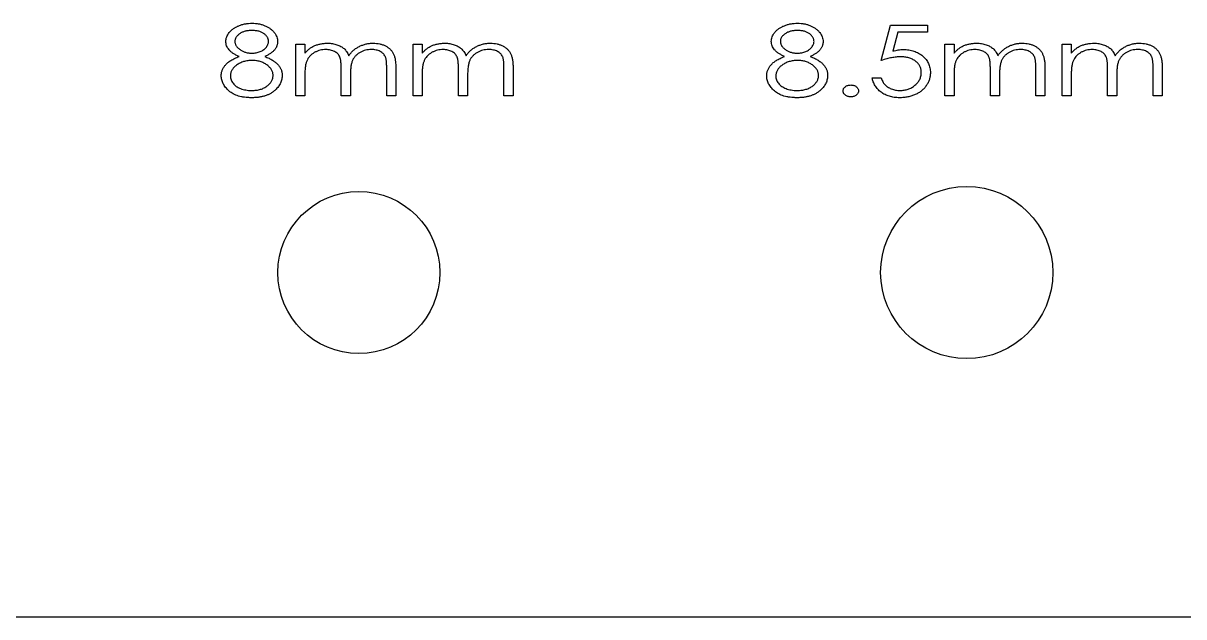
# Model space of a CAD drawing. Header units: millimetres. Extents: x 0 to 300, y -15 to 160.
# Drawn here: x 193.4 to 250.7, y 0 to 29.3 of the extents above; entities that cross this region are included whole.
import ezdxf

# ---------------------------------------------------------------- set-up
doc = ezdxf.new("R2010")
doc.units = ezdxf.units.MM

msp = doc.modelspace()

# ---------------------------------------------------------------- linework, layer by layer
at = {"color": 7, "linetype": 'Continuous', "lineweight": 25}
for p, q in [((235.782, 27.472), (236.23, 29.222)), ((236.23, 29.222), (238.07, 29.222)), ((238.07, 29.222), (238.07, 28.863)), ((236.595, 28.863), (236.357, 27.935)), ((238.07, 28.863), (236.595, 28.863)), ((206.884, 28.28), (207.333, 28.28)), ((206.884, 25.722), (206.884, 28.28)), ((207.333, 28.28), (207.333, 27.835)), ((212.673, 28.28), (213.121, 28.28)), ((212.673, 25.722), (212.673, 28.28)), ((213.121, 28.28), (213.121, 27.835)), ((238.923, 28.28), (239.371, 28.28)), ((238.923, 25.722), (238.923, 28.28)), ((239.371, 28.28), (239.371, 27.835)), ((244.711, 28.28), (245.16, 28.28)), ((244.711, 25.722), (244.711, 28.28)), ((245.16, 28.28), (245.16, 27.835)), ((209.128, 25.722), (209.128, 27.023)), ((211.371, 25.722), (211.371, 27.109)), ((211.82, 27.108), (211.82, 25.722)), ((214.916, 25.722), (214.916, 27.023)), ((217.16, 25.722), (217.16, 27.109)), ((217.608, 27.108), (217.608, 25.722)), ((241.166, 25.722), (241.166, 27.023)), ((243.41, 25.722), (243.41, 27.109)), ((243.858, 27.108), (243.858, 25.722)), ((246.955, 25.722), (246.955, 27.023)), ((249.198, 25.722), (249.198, 27.109)), ((249.647, 27.108), (249.647, 25.722)), ((207.333, 26.798), (207.333, 25.722)), ((209.576, 26.717), (209.576, 25.722)), ((213.121, 26.798), (213.121, 25.722)), ((215.365, 26.717), (215.365, 25.722)), ((235.333, 26.62), (235.782, 26.62)), ((239.371, 26.798), (239.371, 25.722)), ((241.615, 26.717), (241.615, 25.722)), ((245.16, 26.798), (245.16, 25.722)), ((247.403, 26.717), (247.403, 25.722)), ((207.333, 25.722), (206.884, 25.722)), ((209.576, 25.722), (209.128, 25.722)), ((211.82, 25.722), (211.371, 25.722)), ((213.121, 25.722), (212.673, 25.722)), ((215.365, 25.722), (214.916, 25.722)), ((217.608, 25.722), (217.16, 25.722)), ((239.371, 25.722), (238.923, 25.722)), ((241.615, 25.722), (241.166, 25.722)), ((243.858, 25.722), (243.41, 25.722)), ((245.16, 25.722), (244.711, 25.722)), ((247.403, 25.722), (246.955, 25.722)), ((249.647, 25.722), (249.198, 25.722)), ((0, 0), (300, 0))]:
    msp.add_line(p, q, dxfattribs=at)
for centre, radius in [((240, 17), 4.25), ((210, 17), 4)]:
    msp.add_circle(centre, radius, dxfattribs=at)
for points, knots in [([(203.429, 28.414), (203.431, 28.451), (203.435, 28.527), (203.47, 28.639), (203.524, 28.749), (203.6, 28.856), (203.693, 28.957), (203.805, 29.047), (203.932, 29.126), (204.075, 29.192), (204.228, 29.247), (204.39, 29.283), (204.557, 29.308), (204.671, 29.311), (204.729, 29.312)], [0, 0, 0, 0, 0.064459, 0.130489, 0.200527, 0.275882, 0.355569, 0.437639, 0.523204, 0.614202, 0.708277, 0.803632, 0.90021, 1, 1, 1, 1]), ([(204.729, 29.312), (204.785, 29.311), (204.896, 29.308), (205.058, 29.284), (205.214, 29.244), (205.363, 29.191), (205.501, 29.125), (205.624, 29.045), (205.732, 28.955), (205.822, 28.854), (205.895, 28.747), (205.948, 28.636), (205.98, 28.521), (205.985, 28.443), (205.987, 28.404)], [0, 0, 0, 0, 0.098501, 0.194171, 0.287643, 0.380502, 0.47035, 0.555757, 0.637228, 0.716493, 0.792111, 0.863643, 0.932072, 1, 1, 1, 1]), ([(230.352, 28.414), (230.354, 28.451), (230.358, 28.527), (230.393, 28.639), (230.447, 28.749), (230.523, 28.856), (230.616, 28.957), (230.728, 29.047), (230.855, 29.126), (230.998, 29.192), (231.151, 29.247), (231.313, 29.283), (231.48, 29.308), (231.594, 29.311), (231.652, 29.312)], [0, 0, 0, 0, 0.064459, 0.130489, 0.200527, 0.275882, 0.355569, 0.437639, 0.523204, 0.614202, 0.708277, 0.803632, 0.90021, 1, 1, 1, 1]), ([(231.652, 29.312), (231.708, 29.311), (231.819, 29.308), (231.982, 29.284), (232.138, 29.244), (232.286, 29.191), (232.424, 29.125), (232.547, 29.045), (232.655, 28.955), (232.745, 28.854), (232.818, 28.747), (232.871, 28.636), (232.904, 28.521), (232.908, 28.443), (232.91, 28.404)], [0, 0, 0, 0, 0.098501, 0.194171, 0.287643, 0.380502, 0.47035, 0.555757, 0.637228, 0.716493, 0.792111, 0.863643, 0.932072, 1, 1, 1, 1]), ([(204.706, 28.953), (204.677, 28.952), (204.62, 28.951), (204.536, 28.944), (204.456, 28.932), (204.379, 28.914), (204.307, 28.891), (204.238, 28.864), (204.173, 28.831), (204.113, 28.793), (204.058, 28.752), (204.01, 28.709), (203.969, 28.664), (203.936, 28.617), (203.91, 28.568), (203.891, 28.517), (203.879, 28.463), (203.878, 28.427), (203.878, 28.409)], [0, 0, 0, 0, 0.080213, 0.157444, 0.231466, 0.302566, 0.371935, 0.439584, 0.505844, 0.571518, 0.634758, 0.693347, 0.748315, 0.800806, 0.851588, 0.900685, 0.94987, 1, 1, 1, 1]), ([(205.538, 28.416), (205.537, 28.433), (205.536, 28.466), (205.526, 28.515), (205.508, 28.562), (205.485, 28.609), (205.455, 28.655), (205.418, 28.7), (205.374, 28.743), (205.325, 28.786), (205.269, 28.825), (205.206, 28.859), (205.137, 28.888), (205.063, 28.913), (204.982, 28.93), (204.895, 28.944), (204.803, 28.951), (204.739, 28.952), (204.706, 28.953)], [0, 0, 0, 0, 0.045641, 0.090789, 0.136426, 0.184318, 0.234294, 0.286676, 0.342902, 0.402926, 0.465545, 0.530694, 0.599065, 0.669837, 0.745442, 0.825251, 0.910189, 1, 1, 1, 1]), ([(231.629, 28.953), (231.6, 28.952), (231.543, 28.951), (231.459, 28.944), (231.379, 28.932), (231.302, 28.914), (231.23, 28.891), (231.161, 28.864), (231.096, 28.831), (231.036, 28.793), (230.981, 28.752), (230.933, 28.709), (230.892, 28.664), (230.859, 28.617), (230.833, 28.568), (230.814, 28.517), (230.803, 28.463), (230.801, 28.427), (230.801, 28.409)], [0, 0, 0, 0, 0.080213, 0.157444, 0.231466, 0.302566, 0.371935, 0.439584, 0.505844, 0.571518, 0.634758, 0.693347, 0.748315, 0.800806, 0.851588, 0.900685, 0.94987, 1, 1, 1, 1]), ([(232.461, 28.416), (232.46, 28.433), (232.459, 28.466), (232.449, 28.515), (232.431, 28.562), (232.408, 28.609), (232.378, 28.655), (232.341, 28.7), (232.297, 28.743), (232.248, 28.786), (232.192, 28.825), (232.129, 28.859), (232.06, 28.888), (231.986, 28.913), (231.905, 28.93), (231.818, 28.944), (231.726, 28.951), (231.662, 28.952), (231.629, 28.953)], [0, 0, 0, 0, 0.045641, 0.090789, 0.136426, 0.184318, 0.234294, 0.286676, 0.342902, 0.402926, 0.465545, 0.530694, 0.599065, 0.669837, 0.745442, 0.825251, 0.910189, 1, 1, 1, 1]), ([(204.082, 27.672), (204.056, 27.683), (204.004, 27.704), (203.93, 27.741), (203.861, 27.778), (203.797, 27.818), (203.738, 27.86), (203.684, 27.903), (203.636, 27.949), (203.579, 28.011), (203.519, 28.092), (203.467, 28.196), (203.435, 28.304), (203.431, 28.377), (203.429, 28.414)], [0, 0, 0, 0, 0.08195, 0.159867, 0.23514, 0.306814, 0.374787, 0.440775, 0.504049, 0.565473, 0.681635, 0.790592, 0.895391, 1, 1, 1, 1]), ([(203.878, 28.409), (203.879, 28.391), (203.88, 28.354), (203.893, 28.301), (203.913, 28.249), (203.94, 28.198), (203.977, 28.149), (204.02, 28.1), (204.072, 28.054), (204.131, 28.009), (204.195, 27.967), (204.262, 27.93), (204.333, 27.901), (204.405, 27.875), (204.48, 27.855), (204.558, 27.841), (204.639, 27.833), (204.694, 27.832), (204.721, 27.831)], [0, 0, 0, 0, 0.049048, 0.097263, 0.146868, 0.198207, 0.252507, 0.310666, 0.372367, 0.439456, 0.508319, 0.57677, 0.645017, 0.713425, 0.78277, 0.853483, 0.925976, 1, 1, 1, 1]), ([(204.721, 27.831), (204.757, 27.832), (204.827, 27.834), (204.931, 27.85), (205.032, 27.875), (205.129, 27.91), (205.22, 27.953), (205.301, 28.005), (205.371, 28.065), (205.431, 28.131), (205.477, 28.202), (205.513, 28.272), (205.533, 28.344), (205.536, 28.392), (205.538, 28.416)], [0, 0, 0, 0, 0.09665, 0.191689, 0.285354, 0.379183, 0.470941, 0.557803, 0.640272, 0.721241, 0.798227, 0.86896, 0.935533, 1, 1, 1, 1]), ([(205.987, 28.404), (205.986, 28.385), (205.985, 28.347), (205.978, 28.29), (205.965, 28.236), (205.947, 28.183), (205.925, 28.131), (205.897, 28.081), (205.865, 28.033), (205.828, 27.987), (205.785, 27.942), (205.738, 27.898), (205.686, 27.856), (205.628, 27.817), (205.567, 27.777), (205.5, 27.741), (205.427, 27.705), (205.377, 27.683), (205.351, 27.672)], [0, 0, 0, 0, 0.055787, 0.110573, 0.164969, 0.21869, 0.272852, 0.327898, 0.38425, 0.441769, 0.501382, 0.563412, 0.627724, 0.695585, 0.766464, 0.84098, 0.918171, 1, 1, 1, 1]), ([(207.333, 27.835), (207.369, 27.874), (207.44, 27.95), (207.553, 28.049), (207.667, 28.131), (207.747, 28.174), (207.786, 28.195)], [0, 0, 0, 0, 0.275334, 0.531598, 0.772747, 1, 1, 1, 1]), ([(207.786, 28.195), (207.839, 28.215), (207.947, 28.255), (208.114, 28.295), (208.286, 28.32), (208.401, 28.323), (208.46, 28.325)], [0, 0, 0, 0, 0.248666, 0.497511, 0.746763, 1, 1, 1, 1]), ([(208.46, 28.325), (208.499, 28.324), (208.577, 28.322), (208.692, 28.308), (208.804, 28.285), (208.912, 28.253), (209.013, 28.213), (209.107, 28.168), (209.19, 28.116), (209.265, 28.057), (209.332, 27.988), (209.393, 27.906), (209.45, 27.813), (209.482, 27.743), (209.499, 27.707)], [0, 0, 0, 0, 0.091495, 0.181331, 0.269692, 0.35767, 0.442954, 0.523017, 0.598806, 0.67121, 0.744319, 0.822785, 0.90752, 1, 1, 1, 1]), ([(209.499, 27.707), (209.517, 27.732), (209.552, 27.781), (209.61, 27.85), (209.671, 27.914), (209.735, 27.974), (209.802, 28.03), (209.873, 28.08), (209.947, 28.127), (210.025, 28.168), (210.104, 28.205), (210.186, 28.236), (210.269, 28.264), (210.353, 28.287), (210.439, 28.303), (210.527, 28.316), (210.616, 28.323), (210.676, 28.324), (210.706, 28.325)], [0, 0, 0, 0, 0.064963, 0.128426, 0.191314, 0.253159, 0.314906, 0.376509, 0.438526, 0.50052, 0.562959, 0.624754, 0.686477, 0.748159, 0.810399, 0.87263, 0.935901, 1, 1, 1, 1]), ([(210.706, 28.325), (210.761, 28.323), (210.868, 28.32), (211.025, 28.296), (211.171, 28.253), (211.285, 28.205), (211.369, 28.158), (211.428, 28.12), (211.483, 28.078), (211.534, 28.033), (211.58, 27.985), (211.622, 27.934), (211.66, 27.879), (211.694, 27.82), (211.724, 27.756), (211.75, 27.685), (211.772, 27.607), (211.79, 27.522), (211.804, 27.429), (211.813, 27.328), (211.819, 27.22), (211.82, 27.146), (211.82, 27.108)], [0, 0, 0, 0, 0.087023, 0.170139, 0.24949, 0.327188, 0.365264, 0.402195, 0.438365, 0.473992, 0.509038, 0.543984, 0.579069, 0.614529, 0.651259, 0.69104, 0.733662, 0.779794, 0.829169, 0.882307, 0.939338, 1, 1, 1, 1]), ([(213.121, 27.835), (213.158, 27.874), (213.228, 27.95), (213.341, 28.049), (213.455, 28.131), (213.535, 28.174), (213.574, 28.195)], [0, 0, 0, 0, 0.275334, 0.531598, 0.772747, 1, 1, 1, 1]), ([(213.574, 28.195), (213.628, 28.215), (213.735, 28.255), (213.903, 28.295), (214.074, 28.32), (214.19, 28.323), (214.248, 28.325)], [0, 0, 0, 0, 0.248666, 0.497511, 0.746763, 1, 1, 1, 1]), ([(214.248, 28.325), (214.287, 28.324), (214.365, 28.322), (214.48, 28.308), (214.592, 28.285), (214.7, 28.253), (214.802, 28.213), (214.895, 28.168), (214.978, 28.116), (215.053, 28.057), (215.121, 27.988), (215.181, 27.906), (215.239, 27.813), (215.271, 27.743), (215.287, 27.707)], [0, 0, 0, 0, 0.091495, 0.181331, 0.269692, 0.35767, 0.442954, 0.523017, 0.598806, 0.67121, 0.744319, 0.822785, 0.90752, 1, 1, 1, 1]), ([(215.287, 27.707), (215.305, 27.732), (215.34, 27.781), (215.398, 27.85), (215.459, 27.914), (215.523, 27.974), (215.591, 28.03), (215.662, 28.08), (215.736, 28.127), (215.813, 28.168), (215.893, 28.205), (215.975, 28.236), (216.057, 28.264), (216.142, 28.287), (216.228, 28.303), (216.315, 28.316), (216.404, 28.323), (216.464, 28.324), (216.494, 28.325)], [0, 0, 0, 0, 0.064963, 0.128426, 0.191314, 0.253159, 0.314906, 0.376509, 0.438526, 0.50052, 0.562959, 0.624754, 0.686477, 0.748159, 0.810399, 0.87263, 0.935901, 1, 1, 1, 1]), ([(216.494, 28.325), (216.549, 28.323), (216.657, 28.32), (216.813, 28.296), (216.959, 28.253), (217.073, 28.205), (217.157, 28.158), (217.217, 28.12), (217.272, 28.078), (217.322, 28.033), (217.369, 27.985), (217.411, 27.934), (217.449, 27.879), (217.483, 27.82), (217.513, 27.756), (217.539, 27.685), (217.56, 27.607), (217.578, 27.522), (217.592, 27.429), (217.602, 27.328), (217.607, 27.22), (217.608, 27.146), (217.608, 27.108)], [0, 0, 0, 0, 0.0870232, 0.1701395, 0.2494902, 0.3271878, 0.3652641, 0.4021953, 0.4383649, 0.4739917, 0.5090378, 0.5439842, 0.5790694, 0.6145287, 0.6512593, 0.6910396, 0.7336616, 0.779794, 0.8291687, 0.8823072, 0.9393378, 1, 1, 1, 1]), ([(231.005, 27.672), (230.979, 27.683), (230.927, 27.704), (230.853, 27.741), (230.784, 27.778), (230.72, 27.818), (230.661, 27.86), (230.607, 27.903), (230.559, 27.949), (230.502, 28.011), (230.442, 28.092), (230.39, 28.196), (230.358, 28.304), (230.354, 28.377), (230.352, 28.414)], [0, 0, 0, 0, 0.08195, 0.159867, 0.23514, 0.306814, 0.374787, 0.440775, 0.504049, 0.565473, 0.681635, 0.790592, 0.895391, 1, 1, 1, 1]), ([(230.801, 28.409), (230.802, 28.391), (230.803, 28.354), (230.816, 28.301), (230.836, 28.249), (230.863, 28.198), (230.9, 28.149), (230.943, 28.1), (230.995, 28.054), (231.054, 28.009), (231.118, 27.967), (231.185, 27.93), (231.256, 27.901), (231.328, 27.875), (231.403, 27.855), (231.481, 27.841), (231.562, 27.833), (231.617, 27.832), (231.644, 27.831)], [0, 0, 0, 0, 0.049048, 0.097263, 0.146868, 0.198207, 0.252507, 0.310666, 0.372367, 0.439456, 0.508319, 0.57677, 0.645017, 0.713425, 0.78277, 0.853483, 0.925976, 1, 1, 1, 1]), ([(231.644, 27.831), (231.68, 27.832), (231.75, 27.834), (231.854, 27.85), (231.955, 27.875), (232.052, 27.91), (232.143, 27.953), (232.224, 28.005), (232.294, 28.065), (232.354, 28.131), (232.4, 28.202), (232.436, 28.272), (232.456, 28.344), (232.46, 28.392), (232.461, 28.416)], [0, 0, 0, 0, 0.09665, 0.191689, 0.285354, 0.379183, 0.470941, 0.557803, 0.640272, 0.721241, 0.798227, 0.86896, 0.935533, 1, 1, 1, 1]), ([(232.91, 28.404), (232.909, 28.385), (232.908, 28.347), (232.901, 28.29), (232.888, 28.236), (232.871, 28.183), (232.848, 28.131), (232.82, 28.081), (232.788, 28.033), (232.751, 27.987), (232.708, 27.942), (232.661, 27.898), (232.609, 27.856), (232.551, 27.817), (232.49, 27.777), (232.423, 27.741), (232.35, 27.705), (232.3, 27.683), (232.275, 27.672)], [0, 0, 0, 0, 0.055787, 0.110573, 0.164969, 0.21869, 0.272852, 0.327898, 0.38425, 0.441769, 0.501382, 0.563412, 0.627724, 0.695585, 0.766464, 0.84098, 0.918171, 1, 1, 1, 1]), ([(239.371, 27.835), (239.408, 27.874), (239.478, 27.95), (239.591, 28.049), (239.705, 28.131), (239.785, 28.174), (239.824, 28.195)], [0, 0, 0, 0, 0.275334, 0.531598, 0.772747, 1, 1, 1, 1]), ([(239.824, 28.195), (239.878, 28.215), (239.985, 28.255), (240.153, 28.295), (240.324, 28.32), (240.44, 28.323), (240.498, 28.325)], [0, 0, 0, 0, 0.248666, 0.497511, 0.746763, 1, 1, 1, 1]), ([(240.498, 28.325), (240.537, 28.324), (240.615, 28.322), (240.73, 28.308), (240.842, 28.285), (240.95, 28.253), (241.052, 28.213), (241.145, 28.168), (241.228, 28.116), (241.303, 28.057), (241.371, 27.988), (241.431, 27.906), (241.489, 27.813), (241.521, 27.743), (241.537, 27.707)], [0, 0, 0, 0, 0.091495, 0.181331, 0.269692, 0.35767, 0.442954, 0.523017, 0.598806, 0.67121, 0.744319, 0.822785, 0.90752, 1, 1, 1, 1]), ([(241.537, 27.707), (241.555, 27.732), (241.59, 27.781), (241.648, 27.85), (241.709, 27.914), (241.773, 27.974), (241.841, 28.03), (241.912, 28.08), (241.986, 28.127), (242.063, 28.168), (242.143, 28.205), (242.225, 28.236), (242.307, 28.264), (242.392, 28.287), (242.478, 28.303), (242.565, 28.316), (242.654, 28.323), (242.714, 28.324), (242.744, 28.325)], [0, 0, 0, 0, 0.064963, 0.128426, 0.191314, 0.253159, 0.314906, 0.376509, 0.438526, 0.50052, 0.562959, 0.624754, 0.686477, 0.748159, 0.810399, 0.87263, 0.935901, 1, 1, 1, 1]), ([(242.744, 28.325), (242.799, 28.323), (242.907, 28.32), (243.063, 28.296), (243.209, 28.253), (243.323, 28.205), (243.407, 28.158), (243.467, 28.12), (243.522, 28.078), (243.572, 28.033), (243.619, 27.985), (243.661, 27.934), (243.699, 27.879), (243.733, 27.82), (243.763, 27.756), (243.789, 27.685), (243.81, 27.607), (243.828, 27.522), (243.842, 27.429), (243.852, 27.328), (243.857, 27.22), (243.858, 27.146), (243.858, 27.108)], [0, 0, 0, 0, 0.087023, 0.170139, 0.24949, 0.327188, 0.365264, 0.402195, 0.438365, 0.473992, 0.509038, 0.543984, 0.579069, 0.614529, 0.651259, 0.69104, 0.733662, 0.779794, 0.829169, 0.882307, 0.939338, 1, 1, 1, 1]), ([(245.16, 27.835), (245.196, 27.874), (245.267, 27.95), (245.38, 28.049), (245.494, 28.131), (245.574, 28.174), (245.613, 28.195)], [0, 0, 0, 0, 0.275334, 0.531598, 0.772747, 1, 1, 1, 1]), ([(245.613, 28.195), (245.666, 28.215), (245.774, 28.255), (245.941, 28.295), (246.113, 28.32), (246.228, 28.323), (246.286, 28.325)], [0, 0, 0, 0, 0.248666, 0.497511, 0.746763, 1, 1, 1, 1]), ([(246.286, 28.325), (246.326, 28.324), (246.404, 28.322), (246.519, 28.308), (246.631, 28.285), (246.739, 28.253), (246.84, 28.213), (246.934, 28.168), (247.017, 28.116), (247.091, 28.057), (247.159, 27.988), (247.22, 27.906), (247.277, 27.813), (247.309, 27.743), (247.326, 27.707)], [0, 0, 0, 0, 0.0914947, 0.1813305, 0.2696925, 0.3576699, 0.4429541, 0.5230166, 0.5988065, 0.6712097, 0.7443191, 0.8227847, 0.9075203, 1, 1, 1, 1]), ([(247.326, 27.707), (247.343, 27.732), (247.379, 27.781), (247.437, 27.85), (247.498, 27.914), (247.562, 27.974), (247.629, 28.03), (247.7, 28.08), (247.774, 28.127), (247.852, 28.168), (247.931, 28.205), (248.013, 28.236), (248.096, 28.264), (248.18, 28.287), (248.266, 28.303), (248.354, 28.316), (248.443, 28.323), (248.503, 28.324), (248.533, 28.325)], [0, 0, 0, 0, 0.064963, 0.128426, 0.191314, 0.253159, 0.314906, 0.376509, 0.438526, 0.50052, 0.562959, 0.624754, 0.686477, 0.748159, 0.810399, 0.87263, 0.935901, 1, 1, 1, 1]), ([(248.533, 28.325), (248.588, 28.323), (248.695, 28.32), (248.852, 28.296), (248.998, 28.253), (249.112, 28.205), (249.196, 28.158), (249.255, 28.12), (249.31, 28.078), (249.36, 28.033), (249.407, 27.985), (249.449, 27.934), (249.487, 27.879), (249.521, 27.82), (249.551, 27.756), (249.577, 27.685), (249.598, 27.607), (249.617, 27.522), (249.631, 27.429), (249.64, 27.328), (249.646, 27.22), (249.646, 27.146), (249.647, 27.108)], [0, 0, 0, 0, 0.0870232, 0.1701395, 0.2494902, 0.3271878, 0.3652641, 0.4021953, 0.4383649, 0.4739917, 0.5090378, 0.5439842, 0.5790694, 0.6145287, 0.6512593, 0.6910396, 0.7336616, 0.779794, 0.8291687, 0.8823072, 0.9393378, 1, 1, 1, 1]), ([(203.205, 26.713), (203.205, 26.738), (203.207, 26.786), (203.216, 26.858), (203.232, 26.928), (203.256, 26.996), (203.284, 27.062), (203.32, 27.127), (203.362, 27.189), (203.411, 27.249), (203.466, 27.309), (203.531, 27.366), (203.603, 27.421), (203.683, 27.475), (203.771, 27.528), (203.868, 27.578), (203.972, 27.627), (204.045, 27.657), (204.082, 27.672)], [0, 0, 0, 0, 0.053113, 0.105067, 0.15642, 0.208189, 0.260005, 0.312468, 0.366701, 0.422411, 0.480674, 0.542229, 0.607816, 0.677325, 0.750979, 0.829177, 0.912356, 1, 1, 1, 1]), ([(205.351, 27.672), (205.388, 27.657), (205.459, 27.628), (205.56, 27.581), (205.653, 27.532), (205.74, 27.483), (205.818, 27.43), (205.888, 27.377), (205.951, 27.322), (206.006, 27.265), (206.054, 27.206), (206.097, 27.146), (206.132, 27.083), (206.161, 27.019), (206.183, 26.952), (206.2, 26.884), (206.209, 26.813), (206.21, 26.766), (206.211, 26.742)], [0, 0, 0, 0, 0.087158, 0.169989, 0.247927, 0.321124, 0.390303, 0.456163, 0.517531, 0.575843, 0.631484, 0.685861, 0.738797, 0.790555, 0.842538, 0.894233, 0.946525, 1, 1, 1, 1]), ([(208.368, 28.011), (208.32, 28.009), (208.226, 28.006), (208.087, 27.979), (207.952, 27.936), (207.825, 27.877), (207.708, 27.804), (207.606, 27.717), (207.519, 27.618), (207.461, 27.525), (207.424, 27.443), (207.399, 27.374), (207.378, 27.296), (207.362, 27.212), (207.348, 27.119), (207.34, 27.019), (207.334, 26.911), (207.333, 26.837), (207.333, 26.798)], [0, 0, 0, 0, 0.078369, 0.155618, 0.232522, 0.310283, 0.386838, 0.459822, 0.530844, 0.602169, 0.639422, 0.679526, 0.723466, 0.771006, 0.82202, 0.877357, 0.936401, 1, 1, 1, 1]), ([(209.128, 27.023), (209.127, 27.06), (209.126, 27.13), (209.125, 27.231), (209.117, 27.323), (209.111, 27.406), (209.1, 27.48), (209.089, 27.544), (209.073, 27.599), (209.051, 27.661), (209.013, 27.728), (208.956, 27.799), (208.884, 27.861), (208.799, 27.914), (208.704, 27.957), (208.6, 27.989), (208.486, 28.007), (208.408, 28.009), (208.368, 28.011)], [0, 0, 0, 0, 0.0757399, 0.1457118, 0.2090526, 0.2662204, 0.3173846, 0.3620406, 0.4015988, 0.4350226, 0.4967749, 0.5588523, 0.6234715, 0.69199, 0.7640894, 0.8382475, 0.916917, 1, 1, 1, 1]), ([(210.613, 28.011), (210.564, 28.009), (210.466, 28.006), (210.324, 27.978), (210.187, 27.935), (210.08, 27.884), (209.999, 27.835), (209.942, 27.796), (209.891, 27.753), (209.841, 27.708), (209.798, 27.659), (209.758, 27.608), (209.723, 27.554), (209.69, 27.496), (209.663, 27.432), (209.64, 27.358), (209.62, 27.275), (209.604, 27.183), (209.592, 27.08), (209.582, 26.968), (209.578, 26.846), (209.577, 26.761), (209.576, 26.717)], [0, 0, 0, 0, 0.077845, 0.153555, 0.228222, 0.303349, 0.340367, 0.376638, 0.411962, 0.446627, 0.480796, 0.51491, 0.548727, 0.582858, 0.618987, 0.659177, 0.703934, 0.753287, 0.807472, 0.866601, 0.930743, 1, 1, 1, 1]), ([(211.371, 27.109), (211.371, 27.142), (211.37, 27.205), (211.367, 27.295), (211.361, 27.377), (211.354, 27.451), (211.344, 27.518), (211.33, 27.576), (211.316, 27.627), (211.293, 27.683), (211.255, 27.746), (211.197, 27.812), (211.125, 27.87), (211.042, 27.92), (210.948, 27.961), (210.844, 27.99), (210.732, 28.008), (210.654, 28.01), (210.613, 28.011)], [0, 0, 0, 0, 0.071452, 0.137333, 0.19718, 0.251565, 0.300142, 0.343594, 0.381868, 0.415039, 0.476828, 0.540485, 0.60648, 0.677459, 0.751973, 0.829992, 0.91213, 1, 1, 1, 1]), ([(214.156, 28.011), (214.109, 28.009), (214.014, 28.006), (213.875, 27.979), (213.741, 27.936), (213.613, 27.877), (213.496, 27.804), (213.394, 27.717), (213.308, 27.618), (213.249, 27.525), (213.212, 27.443), (213.188, 27.374), (213.167, 27.296), (213.15, 27.212), (213.137, 27.119), (213.128, 27.019), (213.122, 26.911), (213.122, 26.837), (213.121, 26.798)], [0, 0, 0, 0, 0.078369, 0.155618, 0.232522, 0.310283, 0.386838, 0.459822, 0.530844, 0.602169, 0.639422, 0.679526, 0.723466, 0.771006, 0.82202, 0.877357, 0.936401, 1, 1, 1, 1]), ([(214.916, 27.023), (214.916, 27.06), (214.915, 27.13), (214.913, 27.231), (214.906, 27.323), (214.899, 27.406), (214.888, 27.48), (214.877, 27.544), (214.862, 27.599), (214.84, 27.661), (214.802, 27.728), (214.744, 27.799), (214.672, 27.861), (214.588, 27.914), (214.493, 27.957), (214.388, 27.989), (214.275, 28.007), (214.196, 28.009), (214.156, 28.011)], [0, 0, 0, 0, 0.07574, 0.145712, 0.209053, 0.26622, 0.317385, 0.362041, 0.401599, 0.435023, 0.496775, 0.558852, 0.623472, 0.69199, 0.764089, 0.838247, 0.916917, 1, 1, 1, 1]), ([(216.402, 28.011), (216.352, 28.009), (216.255, 28.006), (216.112, 27.978), (215.975, 27.935), (215.868, 27.884), (215.788, 27.835), (215.731, 27.796), (215.679, 27.753), (215.63, 27.708), (215.587, 27.659), (215.546, 27.608), (215.512, 27.554), (215.479, 27.496), (215.451, 27.432), (215.429, 27.358), (215.408, 27.275), (215.392, 27.183), (215.38, 27.08), (215.371, 26.968), (215.366, 26.846), (215.365, 26.761), (215.365, 26.717)], [0, 0, 0, 0, 0.077845, 0.153555, 0.228222, 0.303349, 0.340367, 0.376638, 0.411962, 0.446627, 0.480796, 0.51491, 0.548727, 0.582858, 0.618987, 0.659177, 0.703934, 0.753287, 0.807472, 0.866601, 0.930743, 1, 1, 1, 1]), ([(217.16, 27.109), (217.159, 27.142), (217.159, 27.205), (217.155, 27.295), (217.15, 27.377), (217.142, 27.451), (217.132, 27.518), (217.119, 27.576), (217.105, 27.627), (217.081, 27.683), (217.044, 27.746), (216.985, 27.812), (216.914, 27.87), (216.831, 27.92), (216.736, 27.961), (216.633, 27.99), (216.52, 28.008), (216.442, 28.01), (216.402, 28.011)], [0, 0, 0, 0, 0.071452, 0.137333, 0.19718, 0.251565, 0.300142, 0.343594, 0.381868, 0.415039, 0.476828, 0.540485, 0.60648, 0.677459, 0.751973, 0.829992, 0.91213, 1, 1, 1, 1]), ([(230.128, 26.713), (230.128, 26.738), (230.13, 26.786), (230.139, 26.858), (230.155, 26.928), (230.179, 26.996), (230.207, 27.062), (230.243, 27.127), (230.285, 27.189), (230.334, 27.249), (230.389, 27.309), (230.454, 27.366), (230.526, 27.421), (230.606, 27.475), (230.694, 27.528), (230.791, 27.578), (230.895, 27.627), (230.968, 27.657), (231.005, 27.672)], [0, 0, 0, 0, 0.053113, 0.105067, 0.15642, 0.208189, 0.260005, 0.312468, 0.366701, 0.422411, 0.480674, 0.542229, 0.607816, 0.677325, 0.750979, 0.829177, 0.912356, 1, 1, 1, 1]), ([(232.275, 27.672), (232.311, 27.657), (232.382, 27.628), (232.483, 27.581), (232.577, 27.532), (232.663, 27.483), (232.741, 27.43), (232.811, 27.377), (232.875, 27.322), (232.929, 27.265), (232.977, 27.206), (233.02, 27.146), (233.055, 27.083), (233.084, 27.019), (233.106, 26.952), (233.123, 26.884), (233.132, 26.813), (233.133, 26.766), (233.134, 26.742)], [0, 0, 0, 0, 0.087158, 0.169989, 0.247927, 0.321124, 0.390303, 0.456163, 0.517531, 0.575843, 0.631484, 0.685861, 0.738797, 0.790555, 0.842538, 0.894233, 0.946525, 1, 1, 1, 1]), ([(236.724, 27.652), (236.691, 27.651), (236.622, 27.65), (236.517, 27.641), (236.407, 27.627), (236.292, 27.607), (236.171, 27.582), (236.046, 27.551), (235.915, 27.514), (235.827, 27.487), (235.782, 27.472)], [0, 0, 0, 0, 0.103432, 0.212996, 0.328232, 0.449369, 0.577316, 0.711527, 0.852147, 1, 1, 1, 1]), ([(236.357, 27.935), (236.402, 27.947), (236.49, 27.969), (236.62, 27.993), (236.742, 28.008), (236.822, 28.01), (236.861, 28.011)], [0, 0, 0, 0, 0.274191, 0.532566, 0.773149, 1, 1, 1, 1]), ([(237.756, 26.879), (237.755, 26.907), (237.754, 26.962), (237.74, 27.043), (237.718, 27.119), (237.687, 27.191), (237.647, 27.26), (237.598, 27.324), (237.541, 27.384), (237.475, 27.439), (237.402, 27.489), (237.323, 27.533), (237.237, 27.569), (237.146, 27.601), (237.048, 27.623), (236.945, 27.64), (236.836, 27.65), (236.762, 27.651), (236.724, 27.652)], [0, 0, 0, 0, 0.0583273, 0.1144325, 0.1689787, 0.2229057, 0.2775231, 0.3329628, 0.3899618, 0.44957, 0.5109757, 0.5735466, 0.6379275, 0.7040937, 0.7729753, 0.8452819, 0.9208337, 1, 1, 1, 1]), ([(236.861, 28.011), (236.908, 28.01), (237.002, 28.008), (237.139, 27.992), (237.269, 27.967), (237.394, 27.932), (237.512, 27.887), (237.623, 27.832), (237.728, 27.766), (237.825, 27.691), (237.914, 27.608), (237.992, 27.519), (238.057, 27.424), (238.112, 27.324), (238.154, 27.217), (238.183, 27.105), (238.202, 26.987), (238.204, 26.907), (238.205, 26.866)], [0, 0, 0, 0, 0.072428, 0.142059, 0.208935, 0.274198, 0.337657, 0.400338, 0.462661, 0.525401, 0.587156, 0.646505, 0.704674, 0.761991, 0.819515, 0.877869, 0.93784, 1, 1, 1, 1]), ([(240.406, 28.011), (240.359, 28.009), (240.264, 28.006), (240.125, 27.979), (239.991, 27.936), (239.863, 27.877), (239.746, 27.804), (239.644, 27.717), (239.558, 27.618), (239.499, 27.525), (239.462, 27.443), (239.438, 27.374), (239.417, 27.296), (239.4, 27.212), (239.387, 27.119), (239.378, 27.019), (239.372, 26.911), (239.372, 26.837), (239.371, 26.798)], [0, 0, 0, 0, 0.078369, 0.155618, 0.232522, 0.310283, 0.386838, 0.459822, 0.530844, 0.602169, 0.639422, 0.679526, 0.723466, 0.771006, 0.82202, 0.877357, 0.936401, 1, 1, 1, 1]), ([(241.166, 27.023), (241.166, 27.06), (241.165, 27.13), (241.163, 27.231), (241.156, 27.323), (241.149, 27.406), (241.138, 27.48), (241.127, 27.544), (241.112, 27.599), (241.09, 27.661), (241.052, 27.728), (240.994, 27.799), (240.922, 27.861), (240.838, 27.914), (240.743, 27.957), (240.638, 27.989), (240.525, 28.007), (240.446, 28.009), (240.406, 28.011)], [0, 0, 0, 0, 0.07574, 0.145712, 0.209053, 0.26622, 0.317385, 0.362041, 0.401599, 0.435023, 0.496775, 0.558852, 0.623472, 0.69199, 0.764089, 0.838247, 0.916917, 1, 1, 1, 1]), ([(242.652, 28.011), (242.602, 28.009), (242.505, 28.006), (242.362, 27.978), (242.225, 27.935), (242.118, 27.884), (242.038, 27.835), (241.981, 27.796), (241.929, 27.753), (241.88, 27.708), (241.837, 27.659), (241.796, 27.608), (241.762, 27.554), (241.729, 27.496), (241.701, 27.432), (241.679, 27.358), (241.658, 27.275), (241.642, 27.183), (241.63, 27.08), (241.621, 26.968), (241.616, 26.846), (241.615, 26.761), (241.615, 26.717)], [0, 0, 0, 0, 0.0778452, 0.1535548, 0.2282223, 0.3033491, 0.3403667, 0.3766383, 0.4119624, 0.4466274, 0.4807957, 0.5149104, 0.5487274, 0.582858, 0.6189872, 0.6591767, 0.703934, 0.7532874, 0.8074721, 0.8666005, 0.9307434, 1, 1, 1, 1]), ([(243.41, 27.109), (243.409, 27.142), (243.409, 27.205), (243.405, 27.295), (243.4, 27.377), (243.392, 27.451), (243.382, 27.518), (243.369, 27.576), (243.355, 27.627), (243.331, 27.683), (243.294, 27.746), (243.235, 27.812), (243.164, 27.87), (243.081, 27.92), (242.986, 27.961), (242.883, 27.99), (242.77, 28.008), (242.692, 28.01), (242.652, 28.011)], [0, 0, 0, 0, 0.071452, 0.137333, 0.19718, 0.251565, 0.300142, 0.343594, 0.381868, 0.415039, 0.476828, 0.540485, 0.60648, 0.677459, 0.751973, 0.829992, 0.91213, 1, 1, 1, 1]), ([(246.195, 28.011), (246.147, 28.009), (246.053, 28.006), (245.914, 27.979), (245.779, 27.936), (245.652, 27.877), (245.535, 27.804), (245.432, 27.717), (245.346, 27.618), (245.288, 27.525), (245.251, 27.443), (245.226, 27.374), (245.205, 27.296), (245.189, 27.212), (245.175, 27.119), (245.167, 27.019), (245.161, 26.911), (245.16, 26.837), (245.16, 26.798)], [0, 0, 0, 0, 0.078369, 0.155618, 0.232522, 0.310283, 0.386838, 0.459822, 0.530844, 0.602169, 0.639422, 0.679526, 0.723466, 0.771006, 0.82202, 0.877357, 0.936401, 1, 1, 1, 1]), ([(246.955, 27.023), (246.954, 27.06), (246.953, 27.13), (246.952, 27.231), (246.944, 27.323), (246.938, 27.406), (246.927, 27.48), (246.916, 27.544), (246.9, 27.599), (246.878, 27.661), (246.84, 27.728), (246.783, 27.799), (246.711, 27.861), (246.626, 27.914), (246.531, 27.957), (246.427, 27.989), (246.313, 28.007), (246.235, 28.009), (246.195, 28.011)], [0, 0, 0, 0, 0.07574, 0.145712, 0.209053, 0.26622, 0.317385, 0.362041, 0.401599, 0.435023, 0.496775, 0.558852, 0.623472, 0.69199, 0.764089, 0.838247, 0.916917, 1, 1, 1, 1]), ([(248.44, 28.011), (248.391, 28.009), (248.293, 28.006), (248.151, 27.978), (248.014, 27.935), (247.907, 27.884), (247.826, 27.835), (247.769, 27.796), (247.718, 27.753), (247.668, 27.708), (247.625, 27.659), (247.585, 27.608), (247.55, 27.554), (247.517, 27.496), (247.489, 27.432), (247.467, 27.358), (247.446, 27.275), (247.431, 27.183), (247.418, 27.08), (247.409, 26.968), (247.405, 26.846), (247.404, 26.761), (247.403, 26.717)], [0, 0, 0, 0, 0.077845, 0.153555, 0.228222, 0.303349, 0.340367, 0.376638, 0.411962, 0.446627, 0.480796, 0.51491, 0.548727, 0.582858, 0.618987, 0.659177, 0.703934, 0.753287, 0.807472, 0.866601, 0.930743, 1, 1, 1, 1]), ([(249.198, 27.109), (249.198, 27.142), (249.197, 27.205), (249.194, 27.295), (249.188, 27.377), (249.181, 27.451), (249.171, 27.518), (249.157, 27.576), (249.143, 27.627), (249.119, 27.683), (249.082, 27.746), (249.024, 27.812), (248.952, 27.87), (248.869, 27.92), (248.775, 27.961), (248.671, 27.99), (248.558, 28.008), (248.481, 28.01), (248.44, 28.011)], [0, 0, 0, 0, 0.0714522, 0.1373331, 0.19718, 0.2515646, 0.3001416, 0.3435939, 0.381868, 0.4150388, 0.4768277, 0.540485, 0.6064804, 0.6774591, 0.7519729, 0.829992, 0.9121299, 1, 1, 1, 1]), ([(204.73, 27.472), (204.693, 27.472), (204.619, 27.471), (204.512, 27.459), (204.409, 27.442), (204.31, 27.416), (204.216, 27.383), (204.127, 27.343), (204.042, 27.296), (203.963, 27.242), (203.891, 27.185), (203.828, 27.123), (203.774, 27.059), (203.73, 26.993), (203.695, 26.924), (203.672, 26.852), (203.656, 26.778), (203.654, 26.728), (203.653, 26.702)], [0, 0, 0, 0, 0.076829, 0.150662, 0.221754, 0.291132, 0.359287, 0.426098, 0.49206, 0.558086, 0.622248, 0.681982, 0.738885, 0.79293, 0.845517, 0.896664, 0.948057, 1, 1, 1, 1]), ([(205.762, 26.735), (205.761, 26.759), (205.759, 26.807), (205.745, 26.876), (205.721, 26.944), (205.687, 27.01), (205.645, 27.073), (205.592, 27.134), (205.53, 27.193), (205.46, 27.25), (205.383, 27.301), (205.302, 27.347), (205.216, 27.386), (205.126, 27.417), (205.033, 27.442), (204.936, 27.46), (204.834, 27.47), (204.765, 27.472), (204.73, 27.472)], [0, 0, 0, 0, 0.051378, 0.10164, 0.152818, 0.205181, 0.259537, 0.316932, 0.378066, 0.443126, 0.510445, 0.577265, 0.644057, 0.712239, 0.781349, 0.851826, 0.92458, 1, 1, 1, 1]), ([(231.653, 27.472), (231.616, 27.472), (231.543, 27.471), (231.435, 27.459), (231.332, 27.442), (231.234, 27.416), (231.14, 27.383), (231.05, 27.343), (230.965, 27.296), (230.886, 27.242), (230.814, 27.185), (230.751, 27.123), (230.697, 27.059), (230.653, 26.993), (230.618, 26.924), (230.595, 26.852), (230.579, 26.778), (230.577, 26.728), (230.576, 26.702)], [0, 0, 0, 0, 0.076829, 0.150662, 0.221754, 0.291132, 0.359287, 0.426098, 0.49206, 0.558086, 0.622248, 0.681982, 0.738885, 0.79293, 0.845517, 0.896664, 0.948057, 1, 1, 1, 1]), ([(232.685, 26.735), (232.684, 26.759), (232.682, 26.807), (232.668, 26.876), (232.644, 26.944), (232.61, 27.01), (232.568, 27.073), (232.516, 27.134), (232.453, 27.193), (232.383, 27.25), (232.306, 27.301), (232.225, 27.347), (232.139, 27.386), (232.049, 27.417), (231.956, 27.442), (231.859, 27.46), (231.757, 27.47), (231.688, 27.472), (231.653, 27.472)], [0, 0, 0, 0, 0.051378, 0.10164, 0.152818, 0.205181, 0.259537, 0.316932, 0.378066, 0.443126, 0.510445, 0.577265, 0.644057, 0.712239, 0.781349, 0.851826, 0.92458, 1, 1, 1, 1]), ([(204.702, 25.633), (204.642, 25.634), (204.526, 25.636), (204.359, 25.651), (204.202, 25.678), (204.056, 25.714), (203.921, 25.762), (203.798, 25.82), (203.685, 25.888), (203.584, 25.967), (203.496, 26.053), (203.418, 26.14), (203.352, 26.23), (203.299, 26.323), (203.256, 26.417), (203.227, 26.514), (203.207, 26.613), (203.206, 26.679), (203.205, 26.713)], [0, 0, 0, 0, 0.08712, 0.168739, 0.245987, 0.31887, 0.388102, 0.454551, 0.518152, 0.580658, 0.640795, 0.697654, 0.751682, 0.803399, 0.853535, 0.902467, 0.951092, 1, 1, 1, 1]), ([(203.653, 26.702), (203.655, 26.671), (203.658, 26.608), (203.684, 26.516), (203.726, 26.426), (203.785, 26.341), (203.857, 26.261), (203.945, 26.191), (204.045, 26.13), (204.157, 26.08), (204.281, 26.04), (204.415, 26.013), (204.558, 25.994), (204.656, 25.992), (204.706, 25.991)], [0, 0, 0, 0, 0.066968, 0.133501, 0.203206, 0.276654, 0.353465, 0.432059, 0.514529, 0.601864, 0.69395, 0.790599, 0.892409, 1, 1, 1, 1]), ([(204.706, 25.991), (204.746, 25.992), (204.823, 25.993), (204.935, 26.004), (205.041, 26.021), (205.14, 26.046), (205.234, 26.076), (205.321, 26.115), (205.403, 26.16), (205.476, 26.213), (205.543, 26.269), (205.602, 26.329), (205.651, 26.391), (205.692, 26.455), (205.724, 26.521), (205.746, 26.591), (205.76, 26.662), (205.762, 26.711), (205.762, 26.735)], [0, 0, 0, 0, 0.082237, 0.160867, 0.235273, 0.306831, 0.375376, 0.441748, 0.506143, 0.569677, 0.631135, 0.689264, 0.744283, 0.796822, 0.847814, 0.898256, 0.948541, 1, 1, 1, 1]), ([(206.211, 26.742), (206.21, 26.708), (206.209, 26.641), (206.191, 26.542), (206.166, 26.447), (206.129, 26.354), (206.081, 26.264), (206.023, 26.178), (205.955, 26.094), (205.903, 26.043), (205.876, 26.017)], [0, 0, 0, 0, 0.122885, 0.243816, 0.363951, 0.484085, 0.607628, 0.732923, 0.863782, 1, 1, 1, 1]), ([(231.625, 25.633), (231.565, 25.634), (231.449, 25.636), (231.282, 25.651), (231.125, 25.678), (230.979, 25.714), (230.844, 25.762), (230.721, 25.82), (230.608, 25.888), (230.508, 25.967), (230.419, 26.053), (230.341, 26.14), (230.276, 26.23), (230.222, 26.323), (230.179, 26.417), (230.15, 26.514), (230.13, 26.613), (230.129, 26.679), (230.128, 26.713)], [0, 0, 0, 0, 0.08712, 0.168739, 0.245987, 0.31887, 0.388102, 0.454551, 0.518152, 0.580658, 0.640795, 0.697654, 0.751682, 0.803399, 0.853535, 0.902467, 0.951092, 1, 1, 1, 1]), ([(230.576, 26.702), (230.578, 26.671), (230.581, 26.608), (230.608, 26.516), (230.649, 26.426), (230.708, 26.341), (230.78, 26.261), (230.868, 26.191), (230.968, 26.13), (231.08, 26.08), (231.204, 26.04), (231.338, 26.013), (231.481, 25.994), (231.579, 25.992), (231.629, 25.991)], [0, 0, 0, 0, 0.066968, 0.133501, 0.203206, 0.276654, 0.353465, 0.432059, 0.514529, 0.601864, 0.69395, 0.790599, 0.892409, 1, 1, 1, 1]), ([(231.629, 25.991), (231.669, 25.992), (231.746, 25.993), (231.858, 26.004), (231.964, 26.021), (232.063, 26.046), (232.157, 26.076), (232.244, 26.115), (232.326, 26.16), (232.399, 26.213), (232.466, 26.269), (232.525, 26.329), (232.574, 26.391), (232.615, 26.455), (232.647, 26.521), (232.669, 26.591), (232.683, 26.662), (232.685, 26.711), (232.685, 26.735)], [0, 0, 0, 0, 0.082237, 0.160867, 0.235273, 0.306831, 0.375376, 0.441748, 0.506143, 0.569677, 0.631135, 0.689264, 0.744283, 0.796822, 0.847814, 0.898256, 0.948541, 1, 1, 1, 1]), ([(233.134, 26.742), (233.133, 26.708), (233.132, 26.641), (233.115, 26.542), (233.089, 26.447), (233.052, 26.354), (233.004, 26.264), (232.946, 26.178), (232.878, 26.094), (232.826, 26.043), (232.799, 26.017)], [0, 0, 0, 0, 0.122885, 0.243816, 0.363951, 0.484085, 0.607628, 0.732923, 0.863782, 1, 1, 1, 1]), ([(236.673, 25.633), (236.63, 25.633), (236.544, 25.635), (236.418, 25.649), (236.297, 25.669), (236.181, 25.7), (236.07, 25.738), (235.966, 25.786), (235.865, 25.841), (235.771, 25.906), (235.685, 25.977), (235.606, 26.053), (235.536, 26.135), (235.478, 26.223), (235.426, 26.314), (235.385, 26.411), (235.353, 26.513), (235.34, 26.584), (235.333, 26.62)], [0, 0, 0, 0, 0.072168, 0.141601, 0.208948, 0.274345, 0.338877, 0.402053, 0.464732, 0.527747, 0.58968, 0.649963, 0.708538, 0.76631, 0.823631, 0.881522, 0.940084, 1, 1, 1, 1]), ([(235.782, 26.62), (235.791, 26.586), (235.809, 26.522), (235.848, 26.432), (235.895, 26.351), (235.952, 26.279), (236.019, 26.217), (236.096, 26.162), (236.181, 26.111), (236.277, 26.07), (236.378, 26.035), (236.483, 26.01), (236.591, 25.994), (236.663, 25.992), (236.7, 25.991)], [0, 0, 0, 0, 0.086317, 0.166834, 0.243764, 0.318268, 0.393179, 0.471027, 0.553149, 0.640396, 0.730179, 0.819223, 0.909151, 1, 1, 1, 1]), ([(238.205, 26.866), (238.204, 26.837), (238.203, 26.78), (238.193, 26.696), (238.178, 26.614), (238.156, 26.533), (238.127, 26.455), (238.092, 26.378), (238.052, 26.302), (238.005, 26.229), (237.953, 26.159), (237.896, 26.093), (237.835, 26.031), (237.769, 25.974), (237.699, 25.92), (237.624, 25.871), (237.545, 25.826), (237.462, 25.786), (237.375, 25.749), (237.284, 25.719), (237.191, 25.692), (237.094, 25.67), (236.993, 25.653), (236.89, 25.642), (236.783, 25.633), (236.71, 25.633), (236.673, 25.633)], [0, 0, 0, 0, 0.038974, 0.077549, 0.11556, 0.153589, 0.191671, 0.229828, 0.268688, 0.308457, 0.348178, 0.387797, 0.427307, 0.467135, 0.507239, 0.547798, 0.588985, 0.631253, 0.674185, 0.717703, 0.761868, 0.80734, 0.853637, 0.900885, 0.949862, 1, 1, 1, 1]), ([(236.7, 25.991), (236.736, 25.992), (236.806, 25.994), (236.909, 26.006), (237.008, 26.025), (237.103, 26.054), (237.195, 26.089), (237.282, 26.133), (237.367, 26.184), (237.445, 26.244), (237.518, 26.308), (237.581, 26.378), (237.636, 26.452), (237.679, 26.53), (237.714, 26.611), (237.738, 26.697), (237.753, 26.787), (237.755, 26.848), (237.756, 26.879)], [0, 0, 0, 0, 0.069517, 0.137142, 0.202836, 0.267181, 0.330832, 0.394801, 0.4586, 0.523218, 0.586976, 0.648119, 0.707623, 0.765327, 0.822873, 0.88031, 0.939136, 1, 1, 1, 1]), ([(205.876, 26.017), (205.841, 25.986), (205.769, 25.924), (205.649, 25.846), (205.518, 25.78), (205.376, 25.725), (205.223, 25.684), (205.059, 25.654), (204.884, 25.636), (204.763, 25.634), (204.702, 25.633)], [0, 0, 0, 0, 0.110946, 0.223737, 0.3392, 0.458454, 0.583726, 0.714997, 0.853095, 1, 1, 1, 1]), ([(232.799, 26.017), (232.764, 25.986), (232.692, 25.924), (232.572, 25.846), (232.441, 25.78), (232.299, 25.725), (232.146, 25.684), (231.982, 25.654), (231.807, 25.636), (231.687, 25.634), (231.625, 25.633)], [0, 0, 0, 0, 0.110946, 0.223737, 0.3392, 0.458454, 0.583726, 0.714997, 0.853095, 1, 1, 1, 1]), ([(233.897, 25.969), (233.898, 25.989), (233.901, 26.028), (233.923, 26.084), (233.959, 26.134), (234.008, 26.178), (234.066, 26.215), (234.132, 26.242), (234.203, 26.257), (234.253, 26.26), (234.278, 26.261)], [0, 0, 0, 0, 0.11159, 0.220601, 0.333316, 0.458432, 0.589453, 0.720759, 0.855827, 1, 1, 1, 1]), ([(234.278, 25.677), (234.253, 25.678), (234.203, 25.68), (234.132, 25.697), (234.066, 25.724), (234.008, 25.761), (233.959, 25.805), (233.923, 25.856), (233.901, 25.911), (233.898, 25.95), (233.897, 25.969)], [0, 0, 0, 0, 0.14438, 0.279933, 0.411427, 0.542636, 0.668828, 0.781705, 0.890873, 1, 1, 1, 1]), ([(234.278, 26.261), (234.304, 26.26), (234.353, 26.257), (234.425, 26.242), (234.49, 26.215), (234.549, 26.178), (234.598, 26.134), (234.633, 26.084), (234.656, 26.028), (234.658, 25.989), (234.66, 25.969)], [0, 0, 0, 0, 0.144173, 0.279241, 0.410547, 0.541568, 0.666684, 0.779399, 0.88841, 1, 1, 1, 1]), ([(234.66, 25.969), (234.658, 25.95), (234.656, 25.911), (234.633, 25.856), (234.598, 25.805), (234.549, 25.761), (234.49, 25.724), (234.425, 25.697), (234.353, 25.68), (234.304, 25.678), (234.278, 25.677)], [0, 0, 0, 0, 0.1091275, 0.2182949, 0.331172, 0.4573638, 0.5885726, 0.7200671, 0.8556198, 1, 1, 1, 1])]:
    msp.add_open_spline(points, degree=3, knots=knots, dxfattribs=at)

doc.saveas('drawing.dxf')
